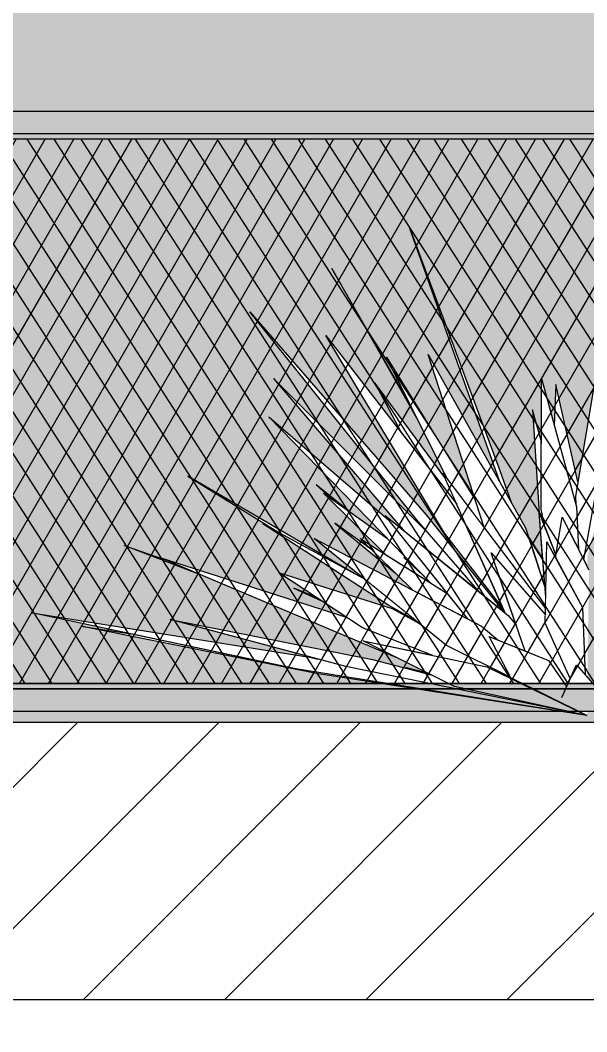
# Model space of a CAD drawing. Header units: millimetres. Extents: x 476571643 to 477489869, y 4620928210 to 4621294454.
# Drawn here: x 477409038 to 477410059, y 4620996273 to 4620998094 of the extents above; entities that cross this region are included whole.
import ezdxf

# ---------------------------------------------------------------- set-up
doc = ezdxf.new("R2010")
doc.units = ezdxf.units.MM
doc.header["$MEASUREMENT"] = 0
doc.set_wipeout_variables(frame=1)
doc.linetypes.add('Wipeout_Contour', pattern=[1000, 0, -1000])
for name, color, linetype, lineweight in [('2D Drafting - General_Pen_No__7_Pen_No__250', 7, 'Continuous', 0), ('2D Drafting - General_Pen_No__7_Pen_No__7', 7, 'Continuous', 0), ('New_2D Drafting - General_Pen_No__30_Pen_No__9_Pen_No__9_Pen_No__253', 252, 'Continuous', 0), ('New_2D Drafting - General_Pen_No__30_Pen_No__9_Pen_No__9_Pen_No__255', 255, 'Continuous', 0), ('New_2D Drafting - General_Pen_No__30_Pen_No__9_Pen_No__9_Pen_No__7', 7, 'Continuous', 0), ('New_2D Drafting - General_Pen_No__4', 7, 'Continuous', 0), ('New_2D Drafting - General_Pen_No__7', 7, 'Continuous', 0), ('New_R03_Nakveti_Pen_No__116', 116, 'Continuous', 0), ('zoma_Pen_No__142', 142, 'Continuous', 0)]:
    doc.layers.add(name, color=color, linetype=linetype, lineweight=lineweight)
doc.layers.add('New_R03_Nakveti', color=7, linetype='Continuous')
doc.layers.add('zoma', color=7, linetype='Continuous')
doc.styles.add('GENERATED_STYLE_2', font='arial.ttf')
doc.dimstyles.new('GENERATED_STYLE__3', dxfattribs={"dimtxt": 200, "dimasz": 64.421331, "dimexe": 0.18, "dimexo": 3, "dimgap": 0.09, "dimtad": 1, "dimtih": 1, "dimtoh": 1, "dimlfac": 0.001, "dimzin": 0, "dimdsep": 46, "dimtxsty": 'GENERATED_STYLE_2', "dimblk": 'ARROWHEAD_2', "dimblk1": 'ARROWHEAD_2', "dimblk2": 'ARROWHEAD_2', "dimcen": 0.09, "dimclrd": 142, "dimclre": 142, "dimclrt": 142, "dimadec": 0, "dimazin": 0, "dimtfac": 1, "dimtdec": 4, "dimtmove": 0, "dimatfit": 3, "dimfxl": 1, "dimtolj": 1, "dimtzin": 0, "dimarcsym": 0})

# ---------------------------------------------------------------- blocks, each defined once
blk = doc.blocks.new('*D1056', base_point=(476844527.1, 4621385791))
at = {"layer": 'zoma_Pen_No__142', "color": 142, "linetype": 'Continuous', "lineweight": 0, "transparency": 16777216}
for p, q in [((477408707.3, 4620994864.1), (477408707.3, 4620994991.3)), ((477409107.3, 4620994864.1), (477409107.3, 4620994991.3)), ((477408731.8, 4620994970.1), (477408682.8, 4620994885.3)), ((477409131.8, 4620994970.1), (477409082.8, 4620994885.3)), ((477408665.9, 4620994927.7), (477408707.3, 4620994927.7)), ((477408707.3, 4620994927.7), (477409107.3, 4620994927.7))]:
    blk.add_line(p, q, dxfattribs=at)
at = {"layer": 'zoma_Pen_No__142', "color": 142, "lineweight": 0, "transparency": 16777216, "insert": (477408150.7, 4620994967.7), "char_height": 200, "attachment_point": 7, "style": 'GENERATED_STYLE_2'}
blk.add_mtext('\\A1;{\\pql;\\fArial CYR|b0|i0|c204|p34;0.40}', dxfattribs=at)
blk = doc.blocks.new('ARROWHEAD_2')
at = {"color": 0, "linetype": 'Continuous', "lineweight": 0}
for p, q in [((-0.378, -0.655), (0.378, 0.655)), ((0, 0), (-1, 0))]:
    blk.add_line(p, q, dxfattribs=at)
blk = doc.blocks.new('*D1057', base_point=(476844527.1, 4621385791))
at = {"layer": 'zoma_Pen_No__142', "color": 142, "linetype": 'Continuous', "lineweight": 0, "transparency": 16777216}
for p, q in [((477409107.3, 4620994864.1), (477409107.3, 4620994991.3)), ((477415603.8, 4620994864.1), (477415603.8, 4620994991.3)), ((477409131.8, 4620994970.1), (477409082.8, 4620994885.3)), ((477415628.2, 4620994970.1), (477415579.3, 4620994885.3)), ((477409107.3, 4620994927.7), (477415603.8, 4620994927.7))]:
    blk.add_line(p, q, dxfattribs=at)
at = {"layer": 'zoma_Pen_No__142', "color": 142, "lineweight": 0, "transparency": 16777216, "char_height": 200, "attachment_point": 7, "style": 'GENERATED_STYLE_2'}
for s, insert in [('\\A1;{\\pql;\\fArial CYR|b0|i0|c204|p34;6.50}', (477412089.5, 4620994967.7)), ('\\A1;{\\pql;\\fArial CYR|b0|i0|c204|p34;0.40}', (477415047.1, 4620994967.7))]:
    blk.add_mtext(s, dxfattribs=dict(at, insert=insert))
blk = doc.blocks.new('*D1065', base_point=(476844527.1, 4621385791))
at = {"layer": 'zoma_Pen_No__142', "color": 142, "linetype": 'Continuous', "lineweight": 0, "transparency": 16777216}
for p, q in [((477408907.3, 4620994488.3), (477408907.3, 4620994615.4)), ((477415807.3, 4620994488.3), (477415807.3, 4620994615.4)), ((477408931.8, 4620994594.2), (477408882.8, 4620994509.4)), ((477415831.8, 4620994594.2), (477415782.8, 4620994509.4)), ((477408865.9, 4620994551.8), (477408907.3, 4620994551.8)), ((477408907.3, 4620994551.8), (477415807.3, 4620994551.8))]:
    blk.add_line(p, q, dxfattribs=at)
at = {"layer": 'zoma_Pen_No__142', "color": 142, "lineweight": 0, "transparency": 16777216, "insert": (477412091.3, 4620994591.8), "char_height": 200, "attachment_point": 7, "style": 'GENERATED_STYLE_2'}
blk.add_mtext('\\A1;{\\pql;\\fArial CYR|b0|i0|c204|p34;6.90}', dxfattribs=at)

msp = doc.modelspace()

# ---------------------------------------------------------------- hatches: boundary and pattern name
at = {"layer": '2D Drafting - General_Pen_No__7_Pen_No__7', "linetype": 'Continuous', "lineweight": 0}
h = msp.add_hatch(dxfattribs=at)
h.set_pattern_fill('MASONRY_BLOCK', style=0, pattern_type=2)
h.set_pattern_definition([(45, (476844527.15, 4621385791.04), (-127.279217, 127.279217), [])])
h.paths.add_polyline_path([(477405105.556, 4620996329.993), (477405105.556, 4620996829.991), (477439691.59, 4620996829.994), (477439691.59, 4620996329.993)])
at = {"layer": 'New_2D Drafting - General_Pen_No__30_Pen_No__9_Pen_No__9_Pen_No__253', "linetype": 'Continuous', "lineweight": 0}
msp.add_hatch(color=252, dxfattribs=at).paths.add_polyline_path([(477408636.961, 4620996829.992), (477410506.975, 4620996829.992), (477410506.975, 4620999330.04), (477408636.924, 4620999330.04)])
at = {"layer": 'New_2D Drafting - General_Pen_No__30_Pen_No__9_Pen_No__9_Pen_No__255', "linetype": 'Continuous', "lineweight": 0}
for points in [[(477415556.961, 4620997929.929), (477408817.007, 4620997929.929), (477408817.007, 4620997889.929), (477415556.961, 4620997889.929)], [(477408867.007, 4620997879.929), (477408857.007, 4620997889.929), (477410502.007, 4620997889.929), (477410492.007, 4620997879.929)]]:
    msp.add_hatch(color=255, dxfattribs=at).paths.add_polyline_path(points)

# ---------------------------------------------------------------- linework, layer by layer
at = {"layer": '2D Drafting - General_Pen_No__7_Pen_No__250', "color": 7, "linetype": 'Continuous', "lineweight": 0, "flags": 128}
msp.add_lwpolyline([(477405105.556, 4620996329.993), (477405105.556, 4620996829.991), (477439691.59, 4620996829.994), (477439691.59, 4620996329.993)], close=True, dxfattribs=at)
at = {"layer": 'New_2D Drafting - General_Pen_No__30_Pen_No__9_Pen_No__9_Pen_No__7', "color": 7, "linetype": 'Continuous', "lineweight": 0, "flags": 128}
for points in [[(477408636.961, 4620996829.992), (477410506.975, 4620996829.992), (477410506.975, 4620999330.04), (477408636.924, 4620999330.04)], [(477415556.961, 4620997929.929), (477408817.007, 4620997929.929), (477408817.007, 4620997889.929), (477415556.961, 4620997889.929)], [(477408867.007, 4620997879.929), (477408857.007, 4620997889.929), (477410502.007, 4620997889.929), (477410492.007, 4620997879.929)]]:
    msp.add_lwpolyline(points, close=True, dxfattribs=at)

# ---------------------------------------------------------------- next in the draw order: wipeouts: each hides what was drawn before it
at = {"color": 254, "linetype": 'Wipeout_Contour', "lineweight": 0, "ltscale": 23227966129.94123}
msp.add_wipeout([(477410003.191, 4620997438.008), (477410000.032, 4620997364.259), (477410039.08, 4620997221.943), (477410038.316, 4620997236.719), (477410042.731, 4620997263.004)], dxfattribs=at).dxf.layer = 'New_R03_Nakveti'
at = {"color": 254, "linetype": 'Wipeout_Contour', "lineweight": 0, "ltscale": 13936779331.59243}
msp.add_wipeout([(477409632.677, 4620997208.206), (477409571.364, 4620997257.673), (477409600.564, 4620997231.072)], dxfattribs=at).dxf.layer = 'New_R03_Nakveti'
at = {"color": 254, "linetype": 'Wipeout_Contour', "lineweight": 0, "ltscale": 13936779082.07006}
msp.add_wipeout([(477409604.932, 4620997188.096), (477409714.168, 4620997098.436), (477409671.477, 4620997140.364)], dxfattribs=at).dxf.layer = 'New_R03_Nakveti'
at = {"color": 254, "linetype": 'Wipeout_Contour', "lineweight": 0, "ltscale": 13936778908.94715}
msp.add_wipeout([(477409225.485, 4620997148.346), (477409362.895, 4620997095.538), (477409297.826, 4620997123.002)], dxfattribs=at).dxf.layer = 'New_R03_Nakveti'
at = {"color": 254, "linetype": 'Wipeout_Contour', "lineweight": 0, "ltscale": 13936778799.28585}
msp.add_wipeout([(477409531.059, 4620997071.419), (477409580.757, 4620997048.593), (477409571.775, 4620997054.539)], dxfattribs=at).dxf.layer = 'New_R03_Nakveti'
at = {"color": 254, "linetype": 'Wipeout_Contour', "lineweight": 0, "ltscale": 13936778452.05669}
msp.add_wipeout([(477409733.019, 4620996928.431), (477409777.386, 4620996915.917), (477409770.41, 4620996919.409)], dxfattribs=at).dxf.layer = 'New_R03_Nakveti'

# ---------------------------------------------------------------- next in the draw order: wipeouts: each hides what was drawn before it
at = {"color": 254, "linetype": 'Wipeout_Contour', "lineweight": 0, "ltscale": 23227964031.15218}
msp.add_wipeout([(477409233.777, 4620996989.828), (477409147.419, 4620997002.972), (477409571.71, 4620996917.806), (477410058.721, 4620996842.182), (477409534.743, 4620996926.331)], dxfattribs=at).dxf.layer = 'New_R03_Nakveti'

# ---------------------------------------------------------------- next in the draw order: wipeouts: each hides what was drawn before it
at = {"color": 254, "linetype": 'Wipeout_Contour', "lineweight": 0, "ltscale": 27873556874.55558}
msp.add_wipeout([(477409559.156, 4620996946.948), (477409059.067, 4620997026.688), (477409534.743, 4620996926.331), (477410058.721, 4620996842.182), (477409624.87, 4620996930.218), (477409574.389, 4620996943.753)], dxfattribs=at).dxf.layer = 'New_R03_Nakveti'

# ---------------------------------------------------------------- next in the draw order: linework, layer by layer
at = {"layer": 'New_R03_Nakveti_Pen_No__116', "color": 116, "linetype": 'Continuous', "lineweight": 0}
msp.add_line((477409147.419, 4620997002.972), (477409233.776, 4620996989.828), dxfattribs=at)

# ---------------------------------------------------------------- next in the draw order: dimensions: what is measured, and where the dimension line sits
at = {"layer": 'zoma', "color": 142, "linetype": 'Continuous', "lineweight": 0}
dim = msp.add_linear_dim(base=(477409107.313, 4620994927.703), p1=(477408707.313, 4620999752.666), p2=(477409107.313, 4620999825.551), dimstyle='GENERATED_STYLE__3', dxfattribs=at)
dim.commit()
dim.dimension.update_dxf_attribs({"geometry": '*D1056', "text_midpoint": (477408410.465, 4620995067.703), "dimtype": 160})

# ---------------------------------------------------------------- next in the draw order: wipeouts: each hides what was drawn before it
at = {"color": 254, "linetype": 'Wipeout_Contour', "lineweight": 0, "ltscale": 27873556886.69688}
msp.add_wipeout([(477409308.011, 4620997015.178), (477409624.87, 4620996930.218), (477410058.721, 4620996842.182), (477409820.319, 4620996894.423), (477409778.201, 4620996915.508), (477409672.881, 4620996943.038)], dxfattribs=at).dxf.layer = 'New_R03_Nakveti'

# ---------------------------------------------------------------- next in the draw order: wipeouts: each hides what was drawn before it
at = {"color": 254, "linetype": 'Wipeout_Contour', "lineweight": 0, "ltscale": 18582371266.43493}
msp.add_wipeout([(477409655.83, 4620996976.772), (477409820.319, 4620996894.423), (477410058.721, 4620996842.182), (477409878.465, 4620996929.798)], dxfattribs=at).dxf.layer = 'New_R03_Nakveti'

# ---------------------------------------------------------------- next in the draw order: wipeouts: each hides what was drawn before it
at = {"color": 254, "linetype": 'Wipeout_Contour', "lineweight": 0, "ltscale": 32519150143.37439}
msp.add_wipeout([(477409289.491, 4620997126.521), (477409715.565, 4620996946.683), (477409716.499, 4620996946.399), (477409655.83, 4620996976.772), (477409781.369, 4620996950.284), (477409654.67, 4620996999.667), (477409625.505, 4620997018.973)], dxfattribs=at).dxf.layer = 'New_R03_Nakveti'
at = {"color": 254, "linetype": 'Wipeout_Contour', "lineweight": 0, "ltscale": 32519149731.50503}
msp.add_wipeout([(477409989.495, 4620996941.041), (477409882.956, 4620996984.587), (477409922.116, 4620996910.088), (477410058.721, 4620996842.183), (477410054.938, 4620996844.893), (477410013.531, 4620996874.56), (477410022.354, 4620996894.117)], dxfattribs=at).dxf.layer = 'New_R03_Nakveti'

# ---------------------------------------------------------------- next in the draw order: linework, layer by layer
at = {"layer": 'New_R03_Nakveti_Pen_No__116', "color": 116, "linetype": 'Continuous', "lineweight": 0}
msp.add_line((477409225.485, 4620997148.346), (477409297.826, 4620997123.002), dxfattribs=at)

# ---------------------------------------------------------------- next in the draw order: wipeouts: each hides what was drawn before it
at = {"color": 254, "linetype": 'Wipeout_Contour', "lineweight": 0, "ltscale": 23227964020.19411}
msp.add_wipeout([(477410039.906, 4620996933.024), (477410013.531, 4620996874.56), (477410054.923, 4620996844.893), (477410058.721, 4620996842.183), (477410072.499, 4620996896.227)], dxfattribs=at).dxf.layer = 'New_R03_Nakveti'

# ---------------------------------------------------------------- next in the draw order: wipeouts: each hides what was drawn before it
at = {"color": 254, "linetype": 'Wipeout_Contour', "lineweight": 0, "ltscale": 46455928652.6354}
msp.add_wipeout([(477409503.511, 4620997099.725), (477409654.67, 4620996999.667), (477409781.369, 4620996950.284), (477409878.465, 4620996929.798), (477410058.721, 4620996842.182), (477409922.116, 4620996910.088), (477409921.996, 4620996910.317), (477409805.892, 4620996968.176), (477409756.106, 4620997008.378), (477409707.848, 4620997034.881)], dxfattribs=at).dxf.layer = 'New_R03_Nakveti'

# ---------------------------------------------------------------- next in the draw order: wipeouts: each hides what was drawn before it
at = {"color": 254, "linetype": 'Wipeout_Contour', "lineweight": 0, "ltscale": 32519150286.09871}
msp.add_wipeout([(477409869.222, 4620997003.001), (477409567.373, 4620997160.779), (477409805.892, 4620996968.176), (477409921.996, 4620996910.317), (477409896.845, 4620996958.165), (477409882.956, 4620996984.587), (477409898.318, 4620996978.308)], dxfattribs=at).dxf.layer = 'New_R03_Nakveti'
at = {"color": 254, "linetype": 'Wipeout_Contour', "lineweight": 0, "ltscale": 27873557493.29578}
msp.add_wipeout([(477409986.964, 4620997154.979), (477409983.862, 4620997008.23), (477410028.833, 4620996908.478), (477410039.906, 4620996933.024), (477410055.77, 4620996915.114), (477410050.847, 4620997036.776)], dxfattribs=at).dxf.layer = 'New_R03_Nakveti'

# ---------------------------------------------------------------- next in the draw order: linework, layer by layer
at = {"layer": 'New_R03_Nakveti_Pen_No__116', "color": 116, "linetype": 'Continuous', "lineweight": 0}
for p, q in [((477409571.71, 4620996917.806), (477409147.419, 4620997002.972)), ((477409559.156, 4620996946.948), (477409574.389, 4620996943.753)), ((477409672.881, 4620996943.038), (477409778.201, 4620996915.509)), ((477409716.499, 4620996946.398), (477409715.565, 4620996946.683)), ((477409777.386, 4620996915.917), (477409733.019, 4620996928.431)), ((477409733.019, 4620996928.431), (477409770.411, 4620996919.409))]:
    msp.add_line(p, q, dxfattribs=at)

# ---------------------------------------------------------------- next in the draw order: wipeouts: each hides what was drawn before it
at = {"color": 254, "linetype": 'Wipeout_Contour', "lineweight": 0, "ltscale": 13936779141.51278}
msp.add_wipeout([(477409339.906, 4620997272.934), (477409510.02, 4620997168.088), (477409641.041, 4620997097.31)], dxfattribs=at).dxf.layer = 'New_R03_Nakveti'

# ---------------------------------------------------------------- next in the draw order: linework, layer by layer
at = {"layer": 'New_R03_Nakveti_Pen_No__116', "color": 116, "linetype": 'Continuous', "lineweight": 0}
msp.add_line((477409362.895, 4620997095.538), (477409225.485, 4620997148.346), dxfattribs=at)

# ---------------------------------------------------------------- next in the draw order: wipeouts: each hides what was drawn before it
at = {"color": 254, "linetype": 'Wipeout_Contour', "lineweight": 0, "ltscale": 18582371864.73975}
msp.add_wipeout([(477409475.101, 4620997186.951), (477409701.855, 4620997040.421), (477409748.538, 4620997014.488), (477409655.94, 4620997089.261)], dxfattribs=at).dxf.layer = 'New_R03_Nakveti'

# ---------------------------------------------------------------- next in the draw order: linework, layer by layer
at = {"layer": 'New_R03_Nakveti_Pen_No__116', "color": 116, "linetype": 'Continuous', "lineweight": 0}
msp.add_line((477409624.87, 4620996930.218), (477409308.011, 4620997015.178), dxfattribs=at)

# ---------------------------------------------------------------- next in the draw order: wipeouts: each hides what was drawn before it
at = {"color": 254, "linetype": 'Wipeout_Contour', "lineweight": 0, "ltscale": 18582371887.41479}
msp.add_wipeout([(477409650.599, 4620997160.869), (477409745.484, 4620997067.679), (477409844.636, 4620997015.852), (477409808.336, 4620997061.101)], dxfattribs=at).dxf.layer = 'New_R03_Nakveti'

# ---------------------------------------------------------------- next in the draw order: linework, layer by layer
at = {"layer": 'New_R03_Nakveti_Pen_No__116', "color": 116, "linetype": 'Continuous', "lineweight": 0}
msp.add_line((477409308.011, 4620997015.178), (477409672.881, 4620996943.038), dxfattribs=at)

# ---------------------------------------------------------------- next in the draw order: wipeouts: each hides what was drawn before it
at = {"color": 254, "linetype": 'Wipeout_Contour', "lineweight": 0, "ltscale": 32519150531.63751}
msp.add_wipeout([(477409695.346, 4620997201.944), (477409844.636, 4620997015.852), (477409869.222, 4620997003.001), (477409898.318, 4620996978.308), (477409947.769, 4620996958.096), (477409931.879, 4620997003.896), (477409917.377, 4620997022.386)], dxfattribs=at).dxf.layer = 'New_R03_Nakveti'

# ---------------------------------------------------------------- next in the draw order: linework, layer by layer
at = {"layer": 'New_R03_Nakveti_Pen_No__116', "color": 116, "linetype": 'Continuous', "lineweight": 0}
for p, q in [((477409781.369, 4620996950.284), (477409654.67, 4620996999.667)), ((477409820.319, 4620996894.423), (477409655.83, 4620996976.772))]:
    msp.add_line(p, q, dxfattribs=at)

# ---------------------------------------------------------------- next in the draw order: wipeouts: each hides what was drawn before it
at = {"color": 254, "linetype": 'Wipeout_Contour', "lineweight": 0, "ltscale": 18582372415.30391}
msp.add_wipeout([(477409774.196, 4620997169.443), (477409494.448, 4620997448.658), (477409731.073, 4620997173.052), (477409865.752, 4620997064.135)], dxfattribs=at).dxf.layer = 'New_R03_Nakveti'
at = {"color": 254, "linetype": 'Wipeout_Contour', "lineweight": 0, "ltscale": 32519150295.02126}
msp.add_wipeout([(477409984.186, 4620997023.549), (477409886.324, 4620997135.205), (477409947.769, 4620996958.096), (477409989.495, 4620996941.041), (477410022.354, 4620996894.117), (477410028.833, 4620996908.478), (477409983.862, 4620997008.23)], dxfattribs=at).dxf.layer = 'New_R03_Nakveti'

# ---------------------------------------------------------------- next in the draw order: hatches: boundary and pattern name
at = {"layer": 'New_2D Drafting - General_Pen_No__30_Pen_No__9_Pen_No__9_Pen_No__255', "linetype": 'Continuous', "lineweight": 0}
for points in [[(477408867.007, 4620996899.902), (477408857.007, 4620996889.902), (477410502.007, 4620996889.902), (477410492.007, 4620996899.902)], [(477415556.961, 4620996889.928), (477408817.007, 4620996889.928), (477408817.007, 4620996849.928), (477415556.961, 4620996849.928)]]:
    msp.add_hatch(color=255, dxfattribs=at).paths.add_polyline_path(points)

# ---------------------------------------------------------------- next in the draw order: linework, layer by layer
at = {"layer": 'New_2D Drafting - General_Pen_No__30_Pen_No__9_Pen_No__9_Pen_No__7', "color": 7, "linetype": 'Continuous', "lineweight": 0, "flags": 128}
for points in [[(477408867.007, 4620996899.902), (477408857.007, 4620996889.902), (477410502.007, 4620996889.902), (477410492.007, 4620996899.902)], [(477415556.961, 4620996889.928), (477408817.007, 4620996889.928), (477408817.007, 4620996849.928), (477415556.961, 4620996849.928)]]:
    msp.add_lwpolyline(points, close=True, dxfattribs=at)
at = {"layer": 'New_R03_Nakveti_Pen_No__116', "color": 116, "linetype": 'Continuous', "lineweight": 0}
for p, q in [((477409655.83, 4620996976.772), (477409878.465, 4620996929.798)), ((477409922.116, 4620996910.088), (477409882.956, 4620996984.587)), ((477409882.956, 4620996984.587), (477409989.495, 4620996941.041)), ((477409921.996, 4620996910.317), (477409805.892, 4620996968.176)), ((477410058.721, 4620996842.183), (477409820.319, 4620996894.423))]:
    msp.add_line(p, q, dxfattribs=at)

# ---------------------------------------------------------------- next in the draw order: wipeouts: each hides what was drawn before it
at = {"color": 254, "linetype": 'Wipeout_Contour', "lineweight": 0, "ltscale": 32519151173.1963}
msp.add_wipeout([(477409700.151, 4620997160.165), (477409584.34, 4620997242.623), (477409695.476, 4620997132.484), (477409777.877, 4620997080.366), (477409772.184, 4620997086.211), (477409729.329, 4620997126.442), (477409745.746, 4620997113.354)], dxfattribs=at).dxf.layer = 'New_R03_Nakveti'
at = {"color": 254, "linetype": 'Wipeout_Contour', "lineweight": 0, "ltscale": 27873557838.47028}
msp.add_wipeout([(477410002.349, 4620997126.513), (477410050.847, 4620997036.776), (477410055.77, 4620996915.114), (477410059.762, 4620996910.607), (477410062.711, 4620997104.391), (477410014.479, 4620997199.135)], dxfattribs=at).dxf.layer = 'New_R03_Nakveti'

# ---------------------------------------------------------------- next in the draw order: linework, layer by layer
at = {"layer": 'New_R03_Nakveti_Pen_No__116', "color": 116, "linetype": 'Continuous', "lineweight": 0}
for p, q in [((477410050.847, 4620997036.776), (477410055.77, 4620996915.114)), ((477409989.495, 4620996941.041), (477410022.354, 4620996894.117)), ((477410058.721, 4620996842.183), (477409534.743, 4620996926.331)), ((477410058.721, 4620996842.183), (477409571.71, 4620996917.806)), ((477410058.721, 4620996842.183), (477409624.87, 4620996930.218)), ((477409878.465, 4620996929.798), (477410058.721, 4620996842.183)), ((477410013.531, 4620996874.56), (477410039.906, 4620996933.024)), ((477410039.906, 4620996933.024), (477410072.499, 4620996896.227)), ((477410058.721, 4620996842.183), (477409922.116, 4620996910.088))]:
    msp.add_line(p, q, dxfattribs=at)

# ---------------------------------------------------------------- next in the draw order: wipeouts: each hides what was drawn before it
at = {"color": 254, "linetype": 'Wipeout_Contour', "lineweight": 0, "ltscale": 27873558965.55561}
msp.add_wipeout([(477410053.178, 4620997123.116), (477410059.774, 4620997110.159), (477410059.844, 4620997127.875), (477410083.272, 4620997220.211), (477410112.705, 4620997372.036), (477410112.155, 4620997448.509)], dxfattribs=at).dxf.layer = 'New_R03_Nakveti'
at = {"color": 254, "linetype": 'Wipeout_Contour', "lineweight": 0, "ltscale": 13936779008.32212}
msp.add_wipeout([(477409729.329, 4620997126.442), (477409772.184, 4620997086.211), (477409745.746, 4620997113.354)], dxfattribs=at).dxf.layer = 'New_R03_Nakveti'

# ---------------------------------------------------------------- next in the draw order: wipeouts: each hides what was drawn before it
at = {"color": 254, "linetype": 'Wipeout_Contour', "lineweight": 0, "ltscale": 18582372266.72354}
msp.add_wipeout([(477409485.878, 4620997380.154), (477409777.877, 4620997080.366), (477409808.336, 4620997061.101), (477409701.837, 4620997193.853)], dxfattribs=at).dxf.layer = 'New_R03_Nakveti'

# ---------------------------------------------------------------- next in the draw order: wipeouts: each hides what was drawn before it
at = {"color": 254, "linetype": 'Wipeout_Contour', "lineweight": 0, "ltscale": 32519150903.46751}
msp.add_wipeout([(477409799.616, 4620997278.627), (477409911.423, 4620997027.2), (477409917.377, 4620997022.386), (477409931.879, 4620997003.896), (477409886.324, 4620997135.205), (477409984.186, 4620997023.549), (477409984.416, 4620997034.426)], dxfattribs=at).dxf.layer = 'New_R03_Nakveti'

# ---------------------------------------------------------------- next in the draw order: linework, layer by layer
at = {"layer": 'New_R03_Nakveti_Pen_No__116', "color": 116, "linetype": 'Continuous', "lineweight": 0}
for p, q in [((477410028.833, 4620996908.478), (477409983.862, 4620997008.23)), ((477409869.222, 4620997003.001), (477409898.318, 4620996978.308))]:
    msp.add_line(p, q, dxfattribs=at)

# ---------------------------------------------------------------- next in the draw order: wipeouts: each hides what was drawn before it
at = {"color": 254, "linetype": 'Wipeout_Contour', "lineweight": 0, "ltscale": 18582372861.69609}
msp.add_wipeout([(477409676.786, 4620997440.889), (477409723.606, 4620997352.611), (477409824.407, 4620997222.879), (477409803.182, 4620997270.608)], dxfattribs=at).dxf.layer = 'New_R03_Nakveti'
at = {"color": 254, "linetype": 'Wipeout_Contour', "lineweight": 0, "ltscale": 23227965267.27859}
msp.add_wipeout([(477409972.691, 4620997206.754), (477409984.848, 4620997054.889), (477409986.964, 4620997154.979), (477410002.349, 4620997126.513), (477410003.055, 4620997130.744)], dxfattribs=at).dxf.layer = 'New_R03_Nakveti'

# ---------------------------------------------------------------- next in the draw order: wipeouts: each hides what was drawn before it
at = {"color": 254, "linetype": 'Wipeout_Contour', "lineweight": 0, "ltscale": 23227965527.26602}
msp.add_wipeout([(477409451.918, 4620997568.915), (477409752.124, 4620997194.83), (477409865.752, 4620997064.135), (477409908.692, 4620997029.409), (477409769.496, 4620997203.116)], dxfattribs=at).dxf.layer = 'New_R03_Nakveti'

# ---------------------------------------------------------------- next in the draw order: linework, layer by layer
at = {"layer": 'New_R03_Nakveti_Pen_No__116', "color": 116, "linetype": 'Continuous', "lineweight": 0}
for p, q in [((477409339.906, 4620997272.934), (477409510.02, 4620997168.088)), ((477409571.775, 4620997054.539), (477409531.059, 4620997071.419)), ((477409534.743, 4620996926.331), (477409059.067, 4620997026.688)), ((477409059.067, 4620997026.688), (477409559.156, 4620996946.948)), ((477409917.377, 4620997022.386), (477409931.879, 4620997003.896))]:
    msp.add_line(p, q, dxfattribs=at)

# ---------------------------------------------------------------- next in the draw order: wipeouts: each hides what was drawn before it
at = {"color": 254, "linetype": 'Wipeout_Contour', "lineweight": 0, "ltscale": 18582372541.26906}
msp.add_wipeout([(477409588.606, 4620997526.356), (477409802.181, 4620997170.576), (477409907.772, 4620997035.41), (477409824.407, 4620997222.879)], dxfattribs=at).dxf.layer = 'New_R03_Nakveti'

# ---------------------------------------------------------------- next in the draw order: linework, layer by layer
at = {"layer": 'New_R03_Nakveti_Pen_No__116', "color": 116, "linetype": 'Continuous', "lineweight": 0}
for p, q in [((477409641.042, 4620997097.309), (477409339.906, 4620997272.934)), ((477409632.678, 4620997208.206), (477409571.364, 4620997257.673)), ((477409571.364, 4620997257.673), (477409600.564, 4620997231.071)), ((477409475.101, 4620997186.951), (477409655.94, 4620997089.261)), ((477409671.477, 4620997140.364), (477409604.932, 4620997188.096)), ((477409745.484, 4620997067.679), (477409650.599, 4620997160.869)), ((477409715.565, 4620996946.683), (477409289.491, 4620997126.521)), ((477409289.491, 4620997126.521), (477409625.505, 4620997018.973)), ((477409729.329, 4620997126.442), (477409745.746, 4620997113.354)), ((477409654.67, 4620996999.667), (477409503.511, 4620997099.725)), ((477409503.511, 4620997099.725), (477409707.848, 4620997034.881)), ((477409531.059, 4620997071.419), (477409580.757, 4620997048.593)), ((477409748.538, 4620997014.488), (477409701.855, 4620997040.421)), ((477409707.848, 4620997034.881), (477409756.106, 4620997008.378))]:
    msp.add_line(p, q, dxfattribs=at)

# ---------------------------------------------------------------- next in the draw order: wipeouts: each hides what was drawn before it
at = {"color": 254, "linetype": 'Wipeout_Contour', "lineweight": 0, "ltscale": 13936780077.65862}
msp.add_wipeout([(477409599.556, 4620997646.912), (477409754.484, 4620997373.911), (477409743.286, 4620997396.35)], dxfattribs=at).dxf.layer = 'New_R03_Nakveti'
at = {"color": 254, "linetype": 'Wipeout_Contour', "lineweight": 0, "ltscale": 27873558484.59293}
msp.add_wipeout([(477409948.391, 4620997180.15), (477409773.212, 4620997492.33), (477409873.743, 4620997180.673), (477409984.416, 4620997034.426), (477409984.848, 4620997054.889), (477409983.407, 4620997072.886)], dxfattribs=at).dxf.layer = 'New_R03_Nakveti'

# ---------------------------------------------------------------- next in the draw order: linework, layer by layer
at = {"layer": 'New_R03_Nakveti_Pen_No__116', "color": 116, "linetype": 'Continuous', "lineweight": 0}
for p, q in [((477409907.772, 4620997035.411), (477409802.181, 4620997170.576)), ((477409805.892, 4620996968.176), (477409567.373, 4620997160.779)), ((477409567.373, 4620997160.779), (477409869.222, 4620997003.001)), ((477409650.599, 4620997160.869), (477409808.336, 4620997061.101)), ((477409772.184, 4620997086.211), (477409729.329, 4620997126.442))]:
    msp.add_line(p, q, dxfattribs=at)

# ---------------------------------------------------------------- next in the draw order: wipeouts: each hides what was drawn before it
at = {"color": 254, "linetype": 'Wipeout_Contour', "lineweight": 0, "ltscale": 18582372763.81453}
msp.add_wipeout([(477409697.882, 4620997487.336), (477409806.711, 4620997269.252), (477409873.743, 4620997180.673), (477409857.76, 4620997230.223)], dxfattribs=at).dxf.layer = 'New_R03_Nakveti'
at = {"color": 254, "linetype": 'Wipeout_Contour', "lineweight": 0, "ltscale": 13936779195.30208}
msp.add_wipeout([(477409973.644, 4620997194.846), (477409978.191, 4620997125.474), (477409979.34, 4620997123.697)], dxfattribs=at).dxf.layer = 'New_R03_Nakveti'

# ---------------------------------------------------------------- next in the draw order: linework, layer by layer
at = {"layer": 'New_R03_Nakveti_Pen_No__116', "color": 116, "linetype": 'Continuous', "lineweight": 0}
for p, q in [((477409676.786, 4620997440.889), (477409723.606, 4620997352.61)), ((477409485.878, 4620997380.154), (477409701.837, 4620997193.853)), ((477409695.476, 4620997132.484), (477409584.34, 4620997242.623)), ((477409584.34, 4620997242.623), (477409700.151, 4620997160.165)), ((477409844.636, 4620997015.852), (477409695.346, 4620997201.944)), ((477409695.346, 4620997201.944), (477409917.377, 4620997022.386)), ((477409865.752, 4620997064.135), (477409752.124, 4620997194.83)), ((477409769.496, 4620997203.116), (477409908.692, 4620997029.409)), ((477409701.855, 4620997040.421), (477409475.101, 4620997186.951)), ((477409604.932, 4620997188.096), (477409714.167, 4620997098.436))]:
    msp.add_line(p, q, dxfattribs=at)

# ---------------------------------------------------------------- next in the draw order: wipeouts: each hides what was drawn before it
at = {"color": 254, "linetype": 'Wipeout_Contour', "lineweight": 0, "ltscale": 23227966305.28647}
msp.add_wipeout([(477409740.163, 4620997718.93), (477409894.145, 4620997284.439), (477409902.562, 4620997261.82), (477409922.516, 4620997226.261), (477409900.511, 4620997288.312)], dxfattribs=at).dxf.layer = 'New_R03_Nakveti'
at = {"color": 254, "linetype": 'Wipeout_Contour', "lineweight": 0, "ltscale": 23227965907.74787}
msp.add_wipeout([(477409976.669, 4620997337.003), (477409960.689, 4620997392.516), (477409972.898, 4620997206.237), (477409984.508, 4620997177.174), (477409976.451, 4620997213.541)], dxfattribs=at).dxf.layer = 'New_R03_Nakveti'
at = {"color": 254, "linetype": 'Wipeout_Contour', "lineweight": 0, "ltscale": 13936779110.20655}
msp.add_wipeout([(477409954.042, 4620997162.838), (477409983.407, 4620997072.886), (477409979.34, 4620997123.697)], dxfattribs=at).dxf.layer = 'New_R03_Nakveti'

# ---------------------------------------------------------------- next in the draw order: linework, layer by layer
at = {"layer": 'New_R03_Nakveti_Pen_No__116', "color": 116, "linetype": 'Continuous', "lineweight": 0}
for p, q in [((477409894.145, 4620997284.439), (477409740.163, 4620997718.93)), ((477409740.163, 4620997718.93), (477409900.511, 4620997288.312)), ((477409743.286, 4620997396.35), (477409599.556, 4620997646.912)), ((477409599.556, 4620997646.912), (477409754.484, 4620997373.911)), ((477409752.124, 4620997194.83), (477409451.918, 4620997568.915)), ((477409451.918, 4620997568.915), (477409769.496, 4620997203.116)), ((477409802.181, 4620997170.576), (477409588.606, 4620997526.356)), ((477409588.606, 4620997526.356), (477409824.407, 4620997222.879)), ((477409806.711, 4620997269.251), (477409697.882, 4620997487.336)), ((477409697.882, 4620997487.336), (477409857.76, 4620997230.223)), ((477409873.743, 4620997180.673), (477409773.212, 4620997492.33)), ((477409773.212, 4620997492.33), (477409948.391, 4620997180.149)), ((477409774.195, 4620997169.444), (477409494.448, 4620997448.658)), ((477409494.448, 4620997448.658), (477409731.073, 4620997173.051)), ((477409803.182, 4620997270.609), (477409676.786, 4620997440.889)), ((477409777.877, 4620997080.366), (477409485.878, 4620997380.154)), ((477409902.562, 4620997261.819), (477409894.145, 4620997284.439)), ((477409900.511, 4620997288.312), (477409922.516, 4620997226.261)), ((477409911.423, 4620997027.2), (477409799.616, 4620997278.627)), ((477409947.769, 4620996958.096), (477409886.324, 4620997135.205))]:
    msp.add_line(p, q, dxfattribs=at)

# ---------------------------------------------------------------- next in the draw order: wipeouts: each hides what was drawn before it
at = {"color": 254, "linetype": 'Wipeout_Contour', "lineweight": 0, "ltscale": 32519151965.9029}
msp.add_wipeout([(477409976.451, 4620997213.541), (477409984.508, 4620997177.174), (477410003.055, 4620997130.744), (477410014.479, 4620997199.135), (477410043.938, 4620997141.268), (477410040.141, 4620997218.075), (477409976.866, 4620997448.691)], dxfattribs=at).dxf.layer = 'New_R03_Nakveti'

# ---------------------------------------------------------------- next in the draw order: linework, layer by layer
at = {"layer": 'New_R03_Nakveti_Pen_No__116', "color": 116, "linetype": 'Continuous', "lineweight": 0}
for p, q in [((477409976.451, 4620997213.542), (477409976.866, 4620997448.691)), ((477410003.191, 4620997438.008), (477410000.032, 4620997364.259)), ((477409976.669, 4620997337.003), (477409960.689, 4620997392.516)), ((477409960.689, 4620997392.516), (477409972.898, 4620997206.237)), ((477409799.616, 4620997278.627), (477409984.416, 4620997034.426)), ((477409984.848, 4620997054.889), (477409972.691, 4620997206.754)), ((477409972.691, 4620997206.754), (477410003.055, 4620997130.744)), ((477409984.508, 4620997177.174), (477409976.451, 4620997213.542)), ((477409973.645, 4620997194.843), (477409978.191, 4620997125.474)), ((477410002.349, 4620997126.513), (477410014.479, 4620997199.135)), ((477409948.391, 4620997180.149), (477409983.408, 4620997072.886)), ((477409954.042, 4620997162.839), (477409979.34, 4620997123.696)), ((477409983.862, 4620997008.23), (477409986.964, 4620997154.979)), ((477409886.324, 4620997135.205), (477409984.186, 4620997023.549))]:
    msp.add_line(p, q, dxfattribs=at)

# ---------------------------------------------------------------- next in the draw order: wipeouts: each hides what was drawn before it
at = {"color": 254, "linetype": 'Wipeout_Contour', "lineweight": 0, "ltscale": 32519152351.98254}
msp.add_wipeout([(477410038.316, 4620997236.719), (477410039.08, 4620997221.943), (477410040.141, 4620997218.075), (477410043.938, 4620997141.268), (477410053.178, 4620997123.116), (477410101.994, 4620997392.449), (477410090.04, 4620997544.682)], dxfattribs=at).dxf.layer = 'New_R03_Nakveti'

# ---------------------------------------------------------------- next in the draw order: hatches: boundary and pattern name
at = {"layer": 'New_2D Drafting - General_Pen_No__7', "linetype": 'Continuous', "lineweight": 0}
h = msp.add_hatch(dxfattribs=at)
h.set_pattern_fill('BATT_INSULATION', style=0, pattern_type=2)
h.set_pattern_definition([(60, (476844527.15, 4621385791.044), (-38.9711432, 22.5), []), (122.8330945, (476844527.15, 4621385791.044), (36.8060797, 18.75), [])])
h.paths.add_polyline_path([(477410492.007, 4620997879.929), (477408867.007, 4620997879.929), (477408867.007, 4620996899.902), (477410492.007, 4620996899.902)])

# ---------------------------------------------------------------- next in the draw order: linework, layer by layer
at = {"layer": 'New_2D Drafting - General_Pen_No__4', "color": 7, "linetype": 'Continuous', "lineweight": 0, "flags": 128}
msp.add_lwpolyline([(477410492.007, 4620997879.929), (477408867.007, 4620997879.929), (477408867.007, 4620996899.902), (477410492.007, 4620996899.902)], close=True, dxfattribs=at)
at = {"layer": 'New_R03_Nakveti_Pen_No__116', "color": 116, "linetype": 'Continuous', "lineweight": 0}
for p, q in [((477410090.04, 4620997544.682), (477410038.316, 4620997236.718)), ((477409976.866, 4620997448.691), (477410040.141, 4620997218.075)), ((477410053.178, 4620997123.116), (477410112.155, 4620997448.51)), ((477410042.731, 4620997263.004), (477410003.191, 4620997438.008)), ((477410038.316, 4620997236.718), (477410039.08, 4620997221.943)), ((477410040.141, 4620997218.075), (477410043.938, 4620997141.268)), ((477410014.479, 4620997199.135), (477410062.711, 4620997104.391)), ((477409986.964, 4620997154.979), (477410050.847, 4620997036.776))]:
    msp.add_line(p, q, dxfattribs=at)

# ---------------------------------------------------------------- next in the draw order: dimensions: what is measured, and where the dimension line sits
at = {"layer": 'zoma', "color": 142, "linetype": 'Continuous', "lineweight": 0}
for base, p1, p2, picture, middle in [((477415603.752, 4620994927.703), (477409107.313, 4620999825.551), (477415603.752, 4620994927.703), '*D1057', (477412349.239, 4620995067.703)), ((477415807.313, 4620994551.832), (477408907.313, 4620999673.633), (477415807.313, 4620999433.511), '*D1065', (477412351.02, 4620994691.832))]:
    dim = msp.add_linear_dim(base=base, p1=p1, p2=p2, dimstyle='GENERATED_STYLE__3', dxfattribs=at)
    dim.commit()
    dim.dimension.update_dxf_attribs({"geometry": picture, "text_midpoint": middle, "dimtype": 160})

doc.saveas('drawing.dxf')
